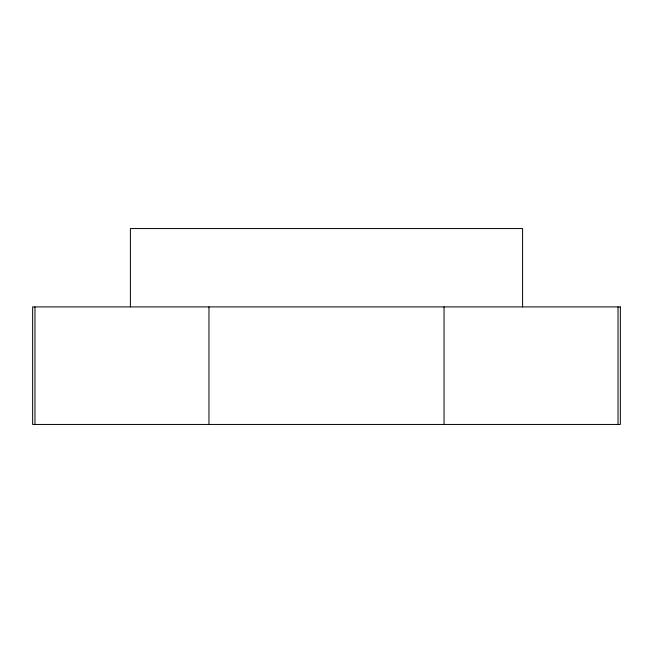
<?xml version="1.0" encoding="UTF-8"?>
<svg xmlns="http://www.w3.org/2000/svg" width="653" height="653" viewBox="0 0 653 653"><rect width="100%" height="100%" fill="white"/><g stroke="black" fill="none" stroke-linecap="round" stroke-linejoin="round"><path stroke-width="0.98" d="M618.032 306.91L618.032 424.45M522.588 306.91L522.588 228.55L130.404 228.55L130.404 306.91M444.04 306.91L444.04 424.45M208.96 306.91L208.96 424.45M34.968 306.91L34.968 424.45M620.35 306.91L32.65 306.91L32.65 424.45L620.35 424.45L620.35 306.91"/></g></svg>
